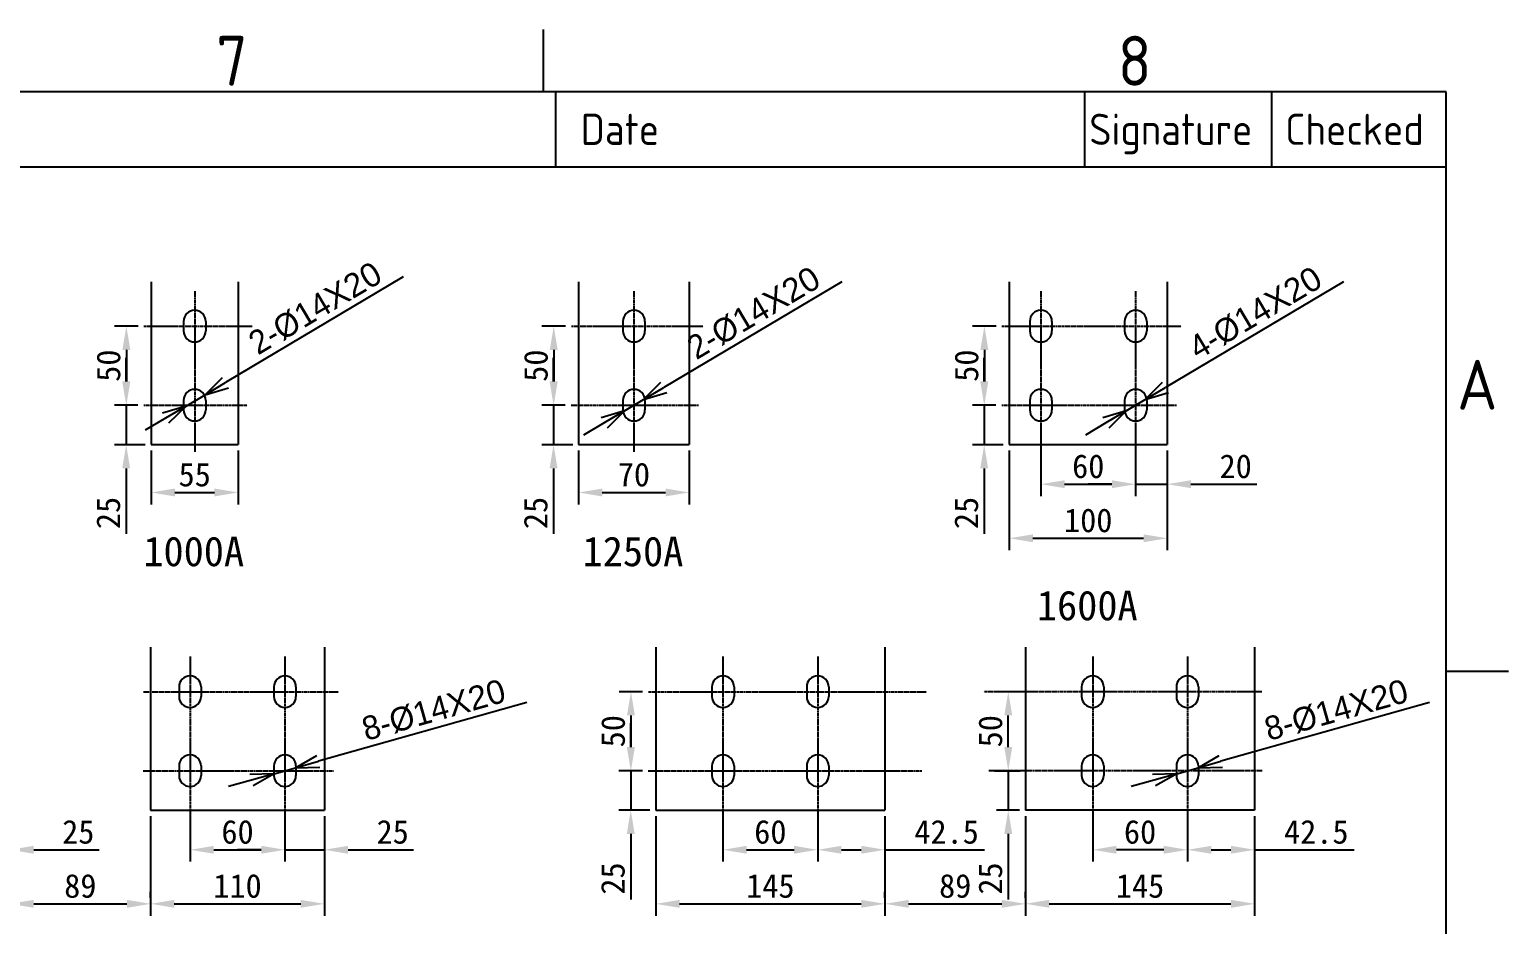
# Model space of a CAD drawing. Header units: millimetres. Extents: x 577122 to 1170950, y -59727 to -57385.
# Drawn here: x 579318 to 580254, y -57990 to -57424 of the extents above; entities that cross this region are included whole.
import ezdxf
from ezdxf.enums import TextEntityAlignment as Align

# ---------------------------------------------------------------- set-up
doc = ezdxf.new("R2010")
doc.units = ezdxf.units.MM
doc.linetypes.add('CENTER', pattern=[2, 1.25, -0.25, 0.25, -0.25])
for name, color, linetype in [('FRAME025', 7, 'Continuous'), ('FRAME050', 6, 'Continuous'), ('FRAME070', 5, 'Continuous')]:
    doc.layers.add(name, color=color, linetype=linetype)
doc.styles.add('ISOCP', font='isocp.shx')
doc.styles.get("Standard").update_dxf_attribs({"font": ''})
doc.styles.add('Style-ENGINEERING', font='ENGINEERING.shx')
doc.styles.add('STYLE1', font='')
doc.styles.get('Standard').set_extended_font_data('NSimSun')
doc.styles.get('STYLE1').set_extended_font_data('仿宋_GB2312')
doc.dimstyles.get("Standard").update_dxf_attribs({"dimtxt": 0.25, "dimasz": 0.25, "dimexe": 0.125, "dimexo": 0.125, "dimgap": 0.125, "dimtad": 1, "dimdec": 4, "dimzin": 2, "dimdsep": 46, "dimtxsty": 'Style-ENGINEERING', "dimblk": 'TerminatorOpen', "dimcen": 0, "dimadec": 4, "dimazin": 3, "dimtfac": 1, "dimtdec": 4, "dimtofl": 0, "dimtmove": 0, "dimatfit": 3, "dimfxl": 0.125, "dimfrac": 2, "dimtolj": 1, "dimtzin": 2, "dimarcsym": 0})
doc.dimstyles.new('STANDARD$0', dxfattribs={"dimtxt": 5, "dimasz": 5, "dimexe": 2.5, "dimexo": 0, "dimgap": 1.25, "dimtad": 1, "dimdec": 4, "dimzin": 0, "dimdsep": 46, "dimtxsty": 'Standard', "dimcen": 0, "dimadec": 0, "dimazin": 0, "dimtfac": 0.514286, "dimtdec": 4, "dimtix": 1, "dimtmove": 0, "dimatfit": 3, "dimfxl": 1, "dimtolj": 1, "dimtzin": 0, "dimarcsym": 0})

# ---------------------------------------------------------------- blocks, each defined once
blk = doc.blocks.new('*D168')
at = {"color": 0, "lineweight": -2}
for p, q in [((579386.84, -57611.76), (579371.96, -57611.76)), ((579379.46, -57626.76), (579379.46, -57646.76)), ((579380.19, -57661.76), (579371.96, -57661.76))]:
    blk.add_line(p, q, dxfattribs=at)
at = {"color": 0}
for points in [[(579376.96, -57626.76), (579381.96, -57626.76), (579379.46, -57611.76)], [(579376.96, -57646.76), (579381.96, -57646.76), (579379.46, -57661.76)]]:
    blk.add_solid(points, dxfattribs=at)
at = {"layer": 'Defpoints', "color": 0}
for p in [(579390.59, -57611.76), (579379.46, -57661.76), (579383.94, -57661.76)]:
    blk.add_point(p, dxfattribs=at)
at = {"color": 0, "insert": (579368.21, -57636.76), "char_height": 15, "attachment_point": 5, "rotation": 90}
blk.add_mtext('\\A1;50', dxfattribs=at)
blk = doc.blocks.new('*D169')
at = {"color": 0, "lineweight": -2}
for p, q in [((579379.34, -57646.76), (579379.34, -57631.76)), ((579386.67, -57661.76), (579371.84, -57661.76)), ((579379.34, -57661.76), (579379.34, -57686.76)), ((579391.45, -57686.76), (579371.84, -57686.76)), ((579379.34, -57701.76), (579379.34, -57743.17))]:
    blk.add_line(p, q, dxfattribs=at)
at = {"color": 0}
for points in [[(579376.84, -57646.76), (579381.84, -57646.76), (579379.34, -57661.76)], [(579376.84, -57701.76), (579381.84, -57701.76), (579379.34, -57686.76)]]:
    blk.add_solid(points, dxfattribs=at)
at = {"layer": 'Defpoints', "color": 0}
for p in [(579390.42, -57661.76), (579379.34, -57686.76), (579395.2, -57686.76)]:
    blk.add_point(p, dxfattribs=at)
at = {"color": 0, "insert": (579368.09, -57729.96), "char_height": 15, "attachment_point": 5, "rotation": 90}
blk.add_mtext('\\A1;25', dxfattribs=at)
blk = doc.blocks.new('*D170')
at = {"color": 0, "lineweight": -2}
for p, q in [((579395.2, -57690.51), (579395.2, -57724.51)), ((579450.2, -57690.51), (579450.2, -57724.51)), ((579410.2, -57717.01), (579435.2, -57717.01))]:
    blk.add_line(p, q, dxfattribs=at)
at = {"color": 0}
for points in [[(579410.2, -57714.51), (579410.2, -57719.51), (579395.2, -57717.01)], [(579435.2, -57714.51), (579435.2, -57719.51), (579450.2, -57717.01)]]:
    blk.add_solid(points, dxfattribs=at)
at = {"layer": 'Defpoints', "color": 0}
for p in [(579395.2, -57686.76), (579450.2, -57686.76), (579450.2, -57717.01)]:
    blk.add_point(p, dxfattribs=at)
at = {"color": 0, "insert": (579422.7, -57705.76), "char_height": 15, "attachment_point": 5}
blk.add_mtext('\\A1;55', dxfattribs=at)
blk = doc.blocks.new('*D172')
at = {"color": 0, "lineweight": -2}
for p, q in [((579665.7, -57690.51), (579665.7, -57724.51)), ((579735.7, -57690.51), (579735.7, -57724.51)), ((579680.7, -57717.01), (579720.7, -57717.01))]:
    blk.add_line(p, q, dxfattribs=at)
at = {"color": 0}
for points in [[(579680.7, -57714.51), (579680.7, -57719.51), (579665.7, -57717.01)], [(579720.7, -57714.51), (579720.7, -57719.51), (579735.7, -57717.01)]]:
    blk.add_solid(points, dxfattribs=at)
at = {"layer": 'Defpoints', "color": 0}
for p in [(579665.7, -57686.76), (579735.7, -57686.76), (579735.7, -57717.01)]:
    blk.add_point(p, dxfattribs=at)
at = {"color": 0, "insert": (579700.7, -57705.76), "char_height": 15, "attachment_point": 5}
blk.add_mtext('\\A1;70', dxfattribs=at)
blk = doc.blocks.new('*D173')
at = {"color": 0, "lineweight": -2}
for p, q in [((579649.84, -57646.76), (579649.84, -57631.76)), ((579657.17, -57661.76), (579642.34, -57661.76)), ((579649.84, -57661.76), (579649.84, -57686.76)), ((579661.95, -57686.76), (579642.34, -57686.76)), ((579649.84, -57701.76), (579649.84, -57743.17))]:
    blk.add_line(p, q, dxfattribs=at)
at = {"color": 0}
for points in [[(579647.34, -57646.76), (579652.34, -57646.76), (579649.84, -57661.76)], [(579647.34, -57701.76), (579652.34, -57701.76), (579649.84, -57686.76)]]:
    blk.add_solid(points, dxfattribs=at)
at = {"layer": 'Defpoints', "color": 0}
for p in [(579660.92, -57661.76), (579649.84, -57686.76), (579665.7, -57686.76)]:
    blk.add_point(p, dxfattribs=at)
at = {"color": 0, "insert": (579638.59, -57729.96), "char_height": 15, "attachment_point": 5, "rotation": 90}
blk.add_mtext('\\A1;25', dxfattribs=at)
blk = doc.blocks.new('*D174')
at = {"color": 0, "lineweight": -2}
for p, q in [((579657.34, -57611.76), (579642.46, -57611.76)), ((579649.96, -57626.76), (579649.96, -57646.76)), ((579650.69, -57661.76), (579642.46, -57661.76))]:
    blk.add_line(p, q, dxfattribs=at)
at = {"color": 0}
for points in [[(579647.46, -57626.76), (579652.46, -57626.76), (579649.96, -57611.76)], [(579647.46, -57646.76), (579652.46, -57646.76), (579649.96, -57661.76)]]:
    blk.add_solid(points, dxfattribs=at)
at = {"layer": 'Defpoints', "color": 0}
for p in [(579661.09, -57611.76), (579649.96, -57661.76), (579654.44, -57661.76)]:
    blk.add_point(p, dxfattribs=at)
at = {"color": 0, "insert": (579638.71, -57636.76), "char_height": 15, "attachment_point": 5, "rotation": 90}
blk.add_mtext('\\A1;50', dxfattribs=at)
blk = doc.blocks.new('*D177')
at = {"color": 0, "lineweight": -2}
for p, q in [((579929.9, -57611.76), (579915.02, -57611.76)), ((579922.52, -57626.76), (579922.52, -57646.76)), ((579923.25, -57661.76), (579915.02, -57661.76))]:
    blk.add_line(p, q, dxfattribs=at)
at = {"color": 0}
for points in [[(579920.02, -57626.76), (579925.02, -57626.76), (579922.52, -57611.76)], [(579920.02, -57646.76), (579925.02, -57646.76), (579922.52, -57661.76)]]:
    blk.add_solid(points, dxfattribs=at)
at = {"layer": 'Defpoints', "color": 0}
for p in [(579933.65, -57611.76), (579922.52, -57661.76), (579927, -57661.76)]:
    blk.add_point(p, dxfattribs=at)
at = {"color": 0, "insert": (579911.27, -57636.76), "char_height": 15, "attachment_point": 5, "rotation": 90}
blk.add_mtext('\\A1;50', dxfattribs=at)
blk = doc.blocks.new('*D178')
at = {"color": 0, "lineweight": -2}
for p, q in [((579922.4, -57646.76), (579922.4, -57631.76)), ((579929.72, -57661.76), (579914.9, -57661.76)), ((579922.4, -57661.76), (579922.4, -57686.76)), ((579934.51, -57686.76), (579914.9, -57686.76)), ((579922.4, -57701.76), (579922.4, -57743.17))]:
    blk.add_line(p, q, dxfattribs=at)
at = {"color": 0}
for points in [[(579919.9, -57646.76), (579924.9, -57646.76), (579922.4, -57661.76)], [(579919.9, -57701.76), (579924.9, -57701.76), (579922.4, -57686.76)]]:
    blk.add_solid(points, dxfattribs=at)
at = {"layer": 'Defpoints', "color": 0}
for p in [(579933.47, -57661.76), (579922.4, -57686.76), (579938.26, -57686.76)]:
    blk.add_point(p, dxfattribs=at)
at = {"color": 0, "insert": (579911.15, -57729.96), "char_height": 15, "attachment_point": 5, "rotation": 90}
blk.add_mtext('\\A1;25', dxfattribs=at)
blk = doc.blocks.new('*D179')
at = {"color": 0, "lineweight": -2}
for p, q in [((579938.26, -57690.51), (579938.26, -57753.48)), ((580038.26, -57690.51), (580038.26, -57753.48)), ((579953.26, -57745.98), (580023.26, -57745.98))]:
    blk.add_line(p, q, dxfattribs=at)
at = {"color": 0}
for points in [[(579953.26, -57743.48), (579953.26, -57748.48), (579938.26, -57745.98)], [(580023.26, -57743.48), (580023.26, -57748.48), (580038.26, -57745.98)]]:
    blk.add_solid(points, dxfattribs=at)
at = {"layer": 'Defpoints', "color": 0}
for p in [(579938.26, -57686.76), (580038.26, -57686.76), (580038.26, -57745.98)]:
    blk.add_point(p, dxfattribs=at)
at = {"color": 0, "insert": (579988.26, -57734.73), "char_height": 15, "attachment_point": 5}
blk.add_mtext('\\A1;100', dxfattribs=at)
blk = doc.blocks.new('TerminatorOpen')
at = {"color": 0, "linetype": 'Continuous', "lineweight": -2}
for q in [(-1, 0.25), (-1, 0), (-1, -0.25)]:
    blk.add_line((0, 0), q, dxfattribs=at)
blk = doc.blocks.new('*D180')
at = {"color": 0, "lineweight": -2}
for p, q in [((580149.74, -57583.67), (580037.17, -57650.52)), ((580012.24, -57665.33), (580024.27, -57658.18)), ((579999.34, -57672.99), (579986.44, -57680.65))]:
    blk.add_line(p, q, dxfattribs=at)
at = {"layer": 'Defpoints', "color": 0}
for p in [(580024.27, -57658.18), (580012.24, -57665.33)]:
    blk.add_point(p, dxfattribs=at)
at = {"color": 0, "lineweight": -2, "xscale": 15, "yscale": 15, "zscale": 15}
for p, rotation in [((580024.27, -57658.18), 210.7045837862139), ((580012.24, -57665.33), 30.70458378621396)]:
    blk.add_blockref('TerminatorOpen', p, dxfattribs=dict(at, rotation=rotation))
at = {"color": 0, "insert": (580094.08, -57603.46), "char_height": 15, "attachment_point": 5, "rotation": 30.70458, "style": 'Style-ENGINEERING'}
blk.add_mtext('\\A1;4-%%c14{\\fArial|b0|i0|c0|p32;X20}', dxfattribs=at)
blk = doc.blocks.new('*D181')
at = {"color": 0, "lineweight": -2}
for p, q in [((579958.26, -57690.51), (579958.26, -57719.27)), ((580018.26, -57690.51), (580018.26, -57719.27)), ((579973.26, -57711.77), (580003.26, -57711.77))]:
    blk.add_line(p, q, dxfattribs=at)
at = {"color": 0}
for points in [[(579973.26, -57709.27), (579973.26, -57714.27), (579958.26, -57711.77)], [(580003.26, -57709.27), (580003.26, -57714.27), (580018.26, -57711.77)]]:
    blk.add_solid(points, dxfattribs=at)
at = {"layer": 'Defpoints', "color": 0}
for p in [(579958.26, -57686.76), (580018.26, -57686.76), (580018.26, -57711.77)]:
    blk.add_point(p, dxfattribs=at)
at = {"color": 0, "insert": (579988.26, -57700.52), "char_height": 15, "attachment_point": 5}
blk.add_mtext('\\A1;60', dxfattribs=at)
blk = doc.blocks.new('*D182')
at = {"color": 0, "lineweight": -2}
for p, q in [((580018.26, -57690.51), (580018.26, -57719.27)), ((580038.26, -57690.51), (580038.26, -57719.27)), ((580003.26, -57711.77), (579988.26, -57711.77)), ((580018.26, -57711.77), (580038.26, -57711.77)), ((580053.26, -57711.77), (580094.92, -57711.77))]:
    blk.add_line(p, q, dxfattribs=at)
at = {"color": 0}
for points in [[(580003.26, -57709.27), (580003.26, -57714.27), (580018.26, -57711.77)], [(580053.26, -57709.27), (580053.26, -57714.27), (580038.26, -57711.77)]]:
    blk.add_solid(points, dxfattribs=at)
at = {"layer": 'Defpoints', "color": 0}
for p in [(580018.26, -57686.76), (580038.26, -57686.76), (580038.26, -57711.77)]:
    blk.add_point(p, dxfattribs=at)
at = {"color": 0, "insert": (580081.59, -57700.52), "char_height": 15, "attachment_point": 5}
blk.add_mtext('\\A1;20', dxfattribs=at)
blk = doc.blocks.new('*D200')
at = {"color": 0, "lineweight": -2}
for p, q in [((579280.81, -57921.8), (579280.81, -57950.57)), ((579305.81, -57921.8), (579305.81, -57950.57)), ((579265.81, -57943.07), (579250.81, -57943.07)), ((579280.81, -57943.07), (579305.81, -57943.07)), ((579320.81, -57943.07), (579362.23, -57943.07))]:
    blk.add_line(p, q, dxfattribs=at)
at = {"color": 0}
for points in [[(579265.81, -57940.57), (579265.81, -57945.57), (579280.81, -57943.07)], [(579320.81, -57940.57), (579320.81, -57945.57), (579305.81, -57943.07)]]:
    blk.add_solid(points, dxfattribs=at)
at = {"layer": 'Defpoints', "color": 0}
for p in [(579280.81, -57918.05), (579305.81, -57918.05), (579305.81, -57943.07)]:
    blk.add_point(p, dxfattribs=at)
at = {"color": 0, "insert": (579349.02, -57931.82), "char_height": 15, "attachment_point": 5}
blk.add_mtext('\\A1;25', dxfattribs=at)
blk = doc.blocks.new('*D201')
at = {"color": 0, "lineweight": -2}
for p, q in [((579479.81, -57921.8), (579479.81, -57950.57)), ((579504.81, -57921.8), (579504.81, -57950.57)), ((579464.81, -57943.07), (579449.81, -57943.07)), ((579479.81, -57943.07), (579504.81, -57943.07)), ((579519.81, -57943.07), (579561.23, -57943.07))]:
    blk.add_line(p, q, dxfattribs=at)
at = {"color": 0}
for points in [[(579464.81, -57940.57), (579464.81, -57945.57), (579479.81, -57943.07)], [(579519.81, -57940.57), (579519.81, -57945.57), (579504.81, -57943.07)]]:
    blk.add_solid(points, dxfattribs=at)
at = {"layer": 'Defpoints', "color": 0}
for p in [(579479.81, -57918.05), (579504.81, -57918.05), (579504.81, -57943.07)]:
    blk.add_point(p, dxfattribs=at)
at = {"color": 0, "insert": (579548.02, -57931.82), "char_height": 15, "attachment_point": 5}
blk.add_mtext('\\A1;25', dxfattribs=at)
blk = doc.blocks.new('*D202')
at = {"color": 0, "lineweight": -2}
for p, q in [((579394.81, -57921.8), (579394.81, -57984.77)), ((579504.81, -57921.8), (579504.81, -57984.77)), ((579409.81, -57977.27), (579489.81, -57977.27))]:
    blk.add_line(p, q, dxfattribs=at)
at = {"color": 0}
for points in [[(579409.81, -57974.77), (579409.81, -57979.77), (579394.81, -57977.27)], [(579489.81, -57974.77), (579489.81, -57979.77), (579504.81, -57977.27)]]:
    blk.add_solid(points, dxfattribs=at)
at = {"layer": 'Defpoints', "color": 0}
for p in [(579394.81, -57918.05), (579504.81, -57918.05), (579504.81, -57977.27)]:
    blk.add_point(p, dxfattribs=at)
at = {"color": 0, "insert": (579449.81, -57966.02), "char_height": 15, "attachment_point": 5}
blk.add_mtext('\\A1;110', dxfattribs=at)
blk = doc.blocks.new('*D203')
at = {"color": 0, "lineweight": -2}
for p, q in [((579419.81, -57921.8), (579419.81, -57950.57)), ((579479.81, -57921.8), (579479.81, -57950.57)), ((579434.81, -57943.07), (579464.81, -57943.07))]:
    blk.add_line(p, q, dxfattribs=at)
at = {"color": 0}
for points in [[(579434.81, -57940.57), (579434.81, -57945.57), (579419.81, -57943.07)], [(579464.81, -57940.57), (579464.81, -57945.57), (579479.81, -57943.07)]]:
    blk.add_solid(points, dxfattribs=at)
at = {"layer": 'Defpoints', "color": 0}
for p in [(579419.81, -57918.05), (579479.81, -57918.05), (579479.81, -57943.07)]:
    blk.add_point(p, dxfattribs=at)
at = {"color": 0, "insert": (579449.81, -57931.82), "char_height": 15, "attachment_point": 5}
blk.add_mtext('\\A1;60', dxfattribs=at)
blk = doc.blocks.new('*D204')
at = {"color": 0, "lineweight": -2}
for p, q in [((579632.92, -57849.98), (579500.99, -57887.1)), ((579473.07, -57894.95), (579486.55, -57891.16)), ((579458.64, -57899.01), (579444.2, -57903.07))]:
    blk.add_line(p, q, dxfattribs=at)
at = {"layer": 'Defpoints', "color": 0}
for p in [(579486.55, -57891.16), (579473.07, -57894.95)]:
    blk.add_point(p, dxfattribs=at)
at = {"color": 0, "lineweight": -2, "xscale": 15, "yscale": 15, "zscale": 15}
for p, rotation in [((579473.07, -57894.95), 15.71196864357148), ((579486.55, -57891.16), 195.7119686435715)]:
    blk.add_blockref('TerminatorOpen', p, dxfattribs=dict(at, rotation=rotation))
at = {"color": 0, "insert": (579574.03, -57854.7), "char_height": 15, "attachment_point": 5, "rotation": 15.71197, "style": 'Style-ENGINEERING'}
blk.add_mtext('\\A1;8-%%c14{\\fArial|b0|i0|c0|p32;X20}', dxfattribs=at)
blk = doc.blocks.new('*D205')
at = {"color": 0, "lineweight": -2}
for p, q in [((580204.16, -57849.98), (580072.23, -57887.1)), ((580044.32, -57894.95), (580057.8, -57891.16)), ((580029.88, -57899.01), (580015.44, -57903.07))]:
    blk.add_line(p, q, dxfattribs=at)
at = {"layer": 'Defpoints', "color": 0}
for p in [(580057.8, -57891.16), (580044.32, -57894.95)]:
    blk.add_point(p, dxfattribs=at)
at = {"color": 0, "lineweight": -2, "xscale": 15, "yscale": 15, "zscale": 15}
for p, rotation in [((580044.32, -57894.95), 15.7119686436718), ((580057.8, -57891.16), 195.7119686436718)]:
    blk.add_blockref('TerminatorOpen', p, dxfattribs=dict(at, rotation=rotation))
at = {"color": 0, "insert": (580145.28, -57854.7), "char_height": 15, "attachment_point": 5, "rotation": 15.71197, "style": 'Style-ENGINEERING'}
blk.add_mtext('\\A1;8-%%c14{\\fArial|b0|i0|c0|p32;X20}', dxfattribs=at)
blk = doc.blocks.new('*D206')
at = {"color": 0, "lineweight": -2}
for p, q in [((579817.06, -57921.8), (579817.06, -57950.57)), ((579859.56, -57921.8), (579859.56, -57950.57)), ((579832.06, -57943.07), (579844.56, -57943.07)), ((579859.56, -57943.07), (579922.64, -57943.07))]:
    blk.add_line(p, q, dxfattribs=at)
at = {"color": 0}
for points in [[(579832.06, -57940.57), (579832.06, -57945.57), (579817.06, -57943.07)], [(579844.56, -57940.57), (579844.56, -57945.57), (579859.56, -57943.07)]]:
    blk.add_solid(points, dxfattribs=at)
at = {"layer": 'Defpoints', "color": 0}
for p in [(579817.06, -57918.05), (579859.56, -57918.05), (579859.56, -57943.07)]:
    blk.add_point(p, dxfattribs=at)
at = {"color": 0, "insert": (579898.6, -57931.82), "char_height": 15, "attachment_point": 5}
blk.add_mtext('\\A1;42.5', dxfattribs=at)
blk = doc.blocks.new('*D207')
at = {"color": 0, "lineweight": -2}
for p, q in [((579706.2, -57843.05), (579691.32, -57843.05)), ((579698.82, -57858.05), (579698.82, -57878.05)), ((579699.55, -57893.05), (579691.32, -57893.05))]:
    blk.add_line(p, q, dxfattribs=at)
at = {"color": 0}
for points in [[(579696.32, -57858.05), (579701.32, -57858.05), (579698.82, -57843.05)], [(579696.32, -57878.05), (579701.32, -57878.05), (579698.82, -57893.05)]]:
    blk.add_solid(points, dxfattribs=at)
at = {"layer": 'Defpoints', "color": 0}
for p in [(579709.95, -57843.05), (579698.82, -57893.05), (579703.3, -57893.05)]:
    blk.add_point(p, dxfattribs=at)
at = {"color": 0, "insert": (579687.57, -57868.05), "char_height": 15, "attachment_point": 5, "rotation": 90}
blk.add_mtext('\\A1;50', dxfattribs=at)
blk = doc.blocks.new('*D208')
at = {"color": 0, "lineweight": -2}
for p, q in [((579698.7, -57878.05), (579698.7, -57863.05)), ((579706.03, -57893.05), (579691.2, -57893.05)), ((579698.7, -57893.05), (579698.7, -57918.05)), ((579710.81, -57918.05), (579691.2, -57918.05)), ((579698.7, -57933.05), (579698.7, -57974.47))]:
    blk.add_line(p, q, dxfattribs=at)
at = {"color": 0}
for points in [[(579696.2, -57878.05), (579701.2, -57878.05), (579698.7, -57893.05)], [(579696.2, -57933.05), (579701.2, -57933.05), (579698.7, -57918.05)]]:
    blk.add_solid(points, dxfattribs=at)
at = {"layer": 'Defpoints', "color": 0}
for p in [(579709.78, -57893.05), (579698.7, -57918.05), (579714.56, -57918.05)]:
    blk.add_point(p, dxfattribs=at)
at = {"color": 0, "insert": (579687.45, -57961.26), "char_height": 15, "attachment_point": 5, "rotation": 90}
blk.add_mtext('\\A1;25', dxfattribs=at)
blk = doc.blocks.new('*D209')
at = {"color": 0, "lineweight": -2}
for p, q in [((579714.56, -57921.8), (579714.56, -57984.77)), ((579859.56, -57921.8), (579859.56, -57984.77)), ((579729.56, -57977.27), (579844.56, -57977.27))]:
    blk.add_line(p, q, dxfattribs=at)
at = {"color": 0}
for points in [[(579729.56, -57974.77), (579729.56, -57979.77), (579714.56, -57977.27)], [(579844.56, -57974.77), (579844.56, -57979.77), (579859.56, -57977.27)]]:
    blk.add_solid(points, dxfattribs=at)
at = {"layer": 'Defpoints', "color": 0}
for p in [(579714.56, -57918.05), (579859.56, -57918.05), (579859.56, -57977.27)]:
    blk.add_point(p, dxfattribs=at)
at = {"color": 0, "insert": (579787.06, -57966.02), "char_height": 15, "attachment_point": 5}
blk.add_mtext('\\A1;145', dxfattribs=at)
blk = doc.blocks.new('*D210')
at = {"color": 0, "lineweight": -2}
for p, q in [((579757.06, -57921.8), (579757.06, -57950.57)), ((579817.06, -57921.8), (579817.06, -57950.57)), ((579772.06, -57943.07), (579802.06, -57943.07))]:
    blk.add_line(p, q, dxfattribs=at)
at = {"color": 0}
for points in [[(579772.06, -57940.57), (579772.06, -57945.57), (579757.06, -57943.07)], [(579802.06, -57940.57), (579802.06, -57945.57), (579817.06, -57943.07)]]:
    blk.add_solid(points, dxfattribs=at)
at = {"layer": 'Defpoints', "color": 0}
for p in [(579757.06, -57918.05), (579817.06, -57918.05), (579817.06, -57943.07)]:
    blk.add_point(p, dxfattribs=at)
at = {"color": 0, "insert": (579787.06, -57931.82), "char_height": 15, "attachment_point": 5}
blk.add_mtext('\\A1;60', dxfattribs=at)
blk = doc.blocks.new('*D211')
at = {"color": 0, "lineweight": -2}
for p, q in [((579991.06, -57921.8), (579991.06, -57950.57)), ((580051.06, -57921.8), (580051.06, -57950.57)), ((580036.06, -57943.07), (580006.06, -57943.07))]:
    blk.add_line(p, q, dxfattribs=at)
at = {"color": 0}
for points in [[(580006.06, -57940.57), (580006.06, -57945.57), (579991.06, -57943.07)], [(580036.06, -57940.57), (580036.06, -57945.57), (580051.06, -57943.07)]]:
    blk.add_solid(points, dxfattribs=at)
at = {"layer": 'Defpoints', "color": 0}
for p in [(579991.06, -57918.05), (580051.06, -57918.05), (579991.06, -57943.07)]:
    blk.add_point(p, dxfattribs=at)
at = {"color": 0, "insert": (580021.06, -57931.82), "char_height": 15, "attachment_point": 5}
blk.add_mtext('\\A1;60', dxfattribs=at)
blk = doc.blocks.new('*D212')
at = {"color": 0, "lineweight": -2}
for p, q in [((579948.56, -57921.8), (579948.56, -57984.76)), ((580093.56, -57921.8), (580093.56, -57984.76)), ((579963.56, -57977.26), (580078.56, -57977.26))]:
    blk.add_line(p, q, dxfattribs=at)
at = {"color": 0}
for points in [[(579963.56, -57974.76), (579963.56, -57979.76), (579948.56, -57977.26)], [(580078.56, -57974.76), (580078.56, -57979.76), (580093.56, -57977.26)]]:
    blk.add_solid(points, dxfattribs=at)
at = {"layer": 'Defpoints', "color": 0}
for p in [(579948.56, -57918.05), (580093.56, -57918.05), (580093.56, -57977.26)]:
    blk.add_point(p, dxfattribs=at)
at = {"color": 0, "insert": (580021.06, -57966.01), "char_height": 15, "attachment_point": 5}
blk.add_mtext('\\A1;145', dxfattribs=at)
blk = doc.blocks.new('*D213')
at = {"color": 0, "lineweight": -2}
for p, q in [((580051.06, -57921.8), (580051.06, -57950.57)), ((580093.56, -57922.43), (580093.56, -57950.57)), ((580066.06, -57943.07), (580078.56, -57943.07)), ((580093.56, -57943.07), (580156.64, -57943.07))]:
    blk.add_line(p, q, dxfattribs=at)
at = {"color": 0}
for points in [[(580066.06, -57940.57), (580066.06, -57945.57), (580051.06, -57943.07)], [(580078.56, -57940.57), (580078.56, -57945.57), (580093.56, -57943.07)]]:
    blk.add_solid(points, dxfattribs=at)
at = {"layer": 'Defpoints', "color": 0}
for p in [(580051.06, -57918.05), (580093.56, -57918.68), (580093.56, -57943.07)]:
    blk.add_point(p, dxfattribs=at)
at = {"color": 0, "insert": (580132.6, -57931.82), "char_height": 15, "attachment_point": 5}
blk.add_mtext('\\A1;42.5', dxfattribs=at)
blk = doc.blocks.new('*D214')
at = {"color": 0, "lineweight": -2}
for p, q in [((579937.63, -57878.05), (579937.63, -57863.05)), ((579928.99, -57893.05), (579945.13, -57893.05)), ((579937.63, -57893.05), (579937.63, -57918.05)), ((579944.81, -57918.05), (579930.13, -57918.05)), ((579937.63, -57933.05), (579937.63, -57974.47))]:
    blk.add_line(p, q, dxfattribs=at)
at = {"color": 0}
for points in [[(579935.13, -57878.05), (579940.13, -57878.05), (579937.63, -57893.05)], [(579935.13, -57933.05), (579940.13, -57933.05), (579937.63, -57918.05)]]:
    blk.add_solid(points, dxfattribs=at)
at = {"layer": 'Defpoints', "color": 0}
for p in [(579925.24, -57893.05), (579937.63, -57918.05), (579948.56, -57918.05)]:
    blk.add_point(p, dxfattribs=at)
at = {"color": 0, "insert": (579926.38, -57961.26), "char_height": 15, "attachment_point": 5, "rotation": 90}
blk.add_mtext('\\A1;25', dxfattribs=at)
blk = doc.blocks.new('*D215')
at = {"color": 0, "lineweight": -2}
for p, q in [((579933.88, -57843.05), (579930.13, -57843.05)), ((579937.63, -57878.05), (579937.63, -57858.05)), ((579933.88, -57893.05), (579930.13, -57893.05))]:
    blk.add_line(p, q, dxfattribs=at)
at = {"color": 0}
for points in [[(579935.13, -57858.05), (579940.13, -57858.05), (579937.63, -57843.05)], [(579935.13, -57878.05), (579940.13, -57878.05), (579937.63, -57893.05)]]:
    blk.add_solid(points, dxfattribs=at)
at = {"layer": 'Defpoints', "color": 0}
for p in [(579937.63, -57843.05), (579937.63, -57843.05), (579937.63, -57893.05)]:
    blk.add_point(p, dxfattribs=at)
at = {"color": 0, "insert": (579926.38, -57868.05), "char_height": 15, "attachment_point": 5, "rotation": 90}
blk.add_mtext('\\A1;50', dxfattribs=at)
blk = doc.blocks.new('*D242')
at = {"color": 0, "lineweight": -2}
for p, q in [((579305.81, -57973.52), (579305.81, -57969.77)), ((579394.81, -57973.52), (579394.81, -57969.77)), ((579320.81, -57977.27), (579379.81, -57977.27))]:
    blk.add_line(p, q, dxfattribs=at)
at = {"color": 0}
for points in [[(579320.81, -57974.77), (579320.81, -57979.77), (579305.81, -57977.27)], [(579379.81, -57974.77), (579379.81, -57979.77), (579394.81, -57977.27)]]:
    blk.add_solid(points, dxfattribs=at)
at = {"layer": 'Defpoints', "color": 0}
for p in [(579305.81, -57977.27), (579394.81, -57977.27), (579394.81, -57977.27)]:
    blk.add_point(p, dxfattribs=at)
at = {"color": 0, "insert": (579350.31, -57966.02), "char_height": 15, "attachment_point": 5}
blk.add_mtext('\\A1;89', dxfattribs=at)
blk = doc.blocks.new('*D243')
at = {"color": 0, "lineweight": -2}
for p, q in [((579859.56, -57973.52), (579859.56, -57969.77)), ((579948.56, -57973.52), (579948.56, -57969.77)), ((579874.56, -57977.27), (579933.56, -57977.27))]:
    blk.add_line(p, q, dxfattribs=at)
at = {"color": 0}
for points in [[(579874.56, -57974.77), (579874.56, -57979.77), (579859.56, -57977.27)], [(579933.56, -57974.77), (579933.56, -57979.77), (579948.56, -57977.27)]]:
    blk.add_solid(points, dxfattribs=at)
at = {"layer": 'Defpoints', "color": 0}
for p in [(579859.56, -57977.27), (579948.56, -57977.27), (579948.56, -57977.27)]:
    blk.add_point(p, dxfattribs=at)
at = {"color": 0, "insert": (579904.06, -57966.02), "char_height": 15, "attachment_point": 5}
blk.add_mtext('\\A1;89', dxfattribs=at)
blk = doc.blocks.new('*D252')
at = {"color": 0, "lineweight": -2}
for p, q in [((579554.7, -57580.67), (579442.13, -57647.52)), ((579417.2, -57662.33), (579429.23, -57655.18)), ((579404.3, -57669.99), (579391.4, -57677.65))]:
    blk.add_line(p, q, dxfattribs=at)
at = {"layer": 'Defpoints', "color": 0}
for p in [(579429.23, -57655.18), (579417.2, -57662.33)]:
    blk.add_point(p, dxfattribs=at)
at = {"color": 0, "lineweight": -2, "xscale": 15, "yscale": 15, "zscale": 15}
for p, rotation in [((579429.23, -57655.18), 210.7045837865596), ((579417.2, -57662.33), 30.70458378655961)]:
    blk.add_blockref('TerminatorOpen', p, dxfattribs=dict(at, rotation=rotation))
at = {"color": 0, "insert": (579499.04, -57600.46), "char_height": 15, "attachment_point": 5, "rotation": 30.70458, "style": 'Style-ENGINEERING'}
blk.add_mtext('\\A1;2-%%c14{\\fArial|b0|i0|c0|p32;X20}', dxfattribs=at)
blk = doc.blocks.new('*D253')
at = {"color": 0, "lineweight": -2}
for p, q in [((579832.19, -57583.67), (579719.61, -57650.52)), ((579694.68, -57665.33), (579706.72, -57658.18)), ((579681.78, -57672.99), (579668.89, -57680.65))]:
    blk.add_line(p, q, dxfattribs=at)
at = {"layer": 'Defpoints', "color": 0}
for p in [(579706.72, -57658.18), (579694.68, -57665.33)]:
    blk.add_point(p, dxfattribs=at)
at = {"color": 0, "lineweight": -2, "xscale": 15, "yscale": 15, "zscale": 15}
for p, rotation in [((579706.72, -57658.18), 210.7045837863548), ((579694.68, -57665.33), 30.70458378635481)]:
    blk.add_blockref('TerminatorOpen', p, dxfattribs=dict(at, rotation=rotation))
at = {"color": 0, "insert": (579776.52, -57603.46), "char_height": 15, "attachment_point": 5, "rotation": 30.70458, "style": 'Style-ENGINEERING'}
blk.add_mtext('\\A1;2-%%c14{\\fArial|b0|i0|c0|p32;X20}', dxfattribs=at)

msp = doc.modelspace()

# ---------------------------------------------------------------- linework, layer by layer
for p, q in [((579395.19838, -57583.65152), (579395.19838, -57686.75568)), ((579450.19838, -57583.65152), (579450.19838, -57686.75568)), ((579665.69864, -57583.65152), (579665.69864, -57686.75568)), ((579735.69864, -57583.65152), (579735.69864, -57686.75568)), ((579938.25589, -57583.65152), (579938.25589, -57686.75568)), ((580038.25589, -57583.65152), (580038.25589, -57686.75568)), ((579415.69838, -57608.75568), (579415.69838, -57614.75568)), ((579429.69838, -57608.75568), (579429.69838, -57614.75568)), ((579693.69864, -57608.75568), (579693.69864, -57614.75568)), ((579707.69864, -57608.75568), (579707.69864, -57614.75568)), ((579951.25589, -57608.75568), (579951.25589, -57614.75568)), ((579965.25589, -57608.75568), (579965.25589, -57614.75568)), ((580011.25589, -57608.75568), (580011.25589, -57614.75568)), ((580025.25589, -57608.75568), (580025.25589, -57614.75568)), ((579415.69838, -57658.75568), (579415.69838, -57664.75568)), ((579429.69838, -57658.75568), (579429.69838, -57664.75568)), ((579693.69864, -57658.75568), (579693.69864, -57664.75568)), ((579707.69864, -57658.75568), (579707.69864, -57664.75568)), ((579951.25589, -57658.75568), (579951.25589, -57664.75568)), ((579965.25589, -57658.75568), (579965.25589, -57664.75568)), ((580011.25589, -57658.75568), (580011.25589, -57664.75568)), ((580025.25589, -57658.75568), (580025.25589, -57664.75568)), ((579395.19838, -57686.75568), (579450.19838, -57686.75568)), ((579665.69864, -57686.75568), (579735.69864, -57686.75568)), ((579938.25589, -57686.75568), (580038.25589, -57686.75568)), ((579394.8132, -57814.94914), (579394.8132, -57918.0533)), ((579504.8132, -57814.94914), (579504.8132, -57918.0533)), ((579714.55674, -57814.94914), (579714.55674, -57918.0533)), ((579859.55674, -57814.94914), (579859.55674, -57918.0533)), ((579948.55674, -57814.94914), (579948.55674, -57918.0533)), ((580093.55674, -57814.94914), (580093.55674, -57918.0533)), ((579412.8132, -57840.0533), (579412.8132, -57846.0533)), ((579426.8132, -57840.0533), (579426.8132, -57846.0533)), ((579472.8132, -57840.0533), (579472.8132, -57846.0533)), ((579486.8132, -57840.0533), (579486.8132, -57846.0533)), ((579750.05674, -57840.0533), (579750.05674, -57846.0533)), ((579764.05674, -57840.0533), (579764.05674, -57846.0533)), ((579810.05674, -57840.0533), (579810.05674, -57846.0533)), ((579824.05674, -57840.0533), (579824.05674, -57846.0533)), ((579984.05674, -57840.0533), (579984.05674, -57846.0533)), ((579998.05674, -57840.0533), (579998.05674, -57846.0533)), ((580044.05674, -57840.0533), (580044.05674, -57846.0533)), ((580058.05674, -57840.0533), (580058.05674, -57846.0533)), ((579412.8132, -57890.0533), (579412.8132, -57896.0533)), ((579426.8132, -57890.0533), (579426.8132, -57896.0533)), ((579472.8132, -57890.0533), (579472.8132, -57896.0533)), ((579486.8132, -57890.0533), (579486.8132, -57896.0533)), ((579750.05674, -57890.0533), (579750.05674, -57896.0533)), ((579764.05674, -57890.0533), (579764.05674, -57896.0533)), ((579810.05674, -57890.0533), (579810.05674, -57896.0533)), ((579824.05674, -57890.0533), (579824.05674, -57896.0533)), ((579984.05674, -57890.0533), (579984.05674, -57896.0533)), ((579998.05674, -57890.0533), (579998.05674, -57896.0533)), ((580044.05674, -57890.0533), (580044.05674, -57896.0533)), ((580058.05674, -57890.0533), (580058.05674, -57896.0533)), ((579394.8132, -57918.0533), (579504.8132, -57918.0533)), ((579714.55674, -57918.0533), (579859.55674, -57918.0533)), ((580093.55674, -57918.0533), (579948.55674, -57918.0533))]:
    msp.add_line(p, q)
at = {"color": 1, "linetype": 'CENTER'}
for p, q in [((579422.69838, -57589.55003), (579422.69838, -57691.4475)), ((579700.69864, -57589.55003), (579700.69864, -57691.4475)), ((579958.25589, -57589.55003), (579958.25589, -57691.4475)), ((580018.25589, -57589.55003), (580018.25589, -57691.4475)), ((579390.59332, -57611.75568), (579459.11725, -57611.75568)), ((579661.09358, -57611.75568), (579744.61752, -57611.75568)), ((579933.65083, -57611.75568), (580047.17477, -57611.75568)), ((579390.41682, -57661.75568), (579456.01339, -57661.75568)), ((579660.91708, -57661.75568), (579741.51365, -57661.75568)), ((579933.47433, -57661.75568), (580044.0709, -57661.75568)), ((579419.8132, -57820.84765), (579419.8132, -57922.74513)), ((579479.8132, -57820.84765), (579479.8132, -57922.74513)), ((579757.05674, -57820.84765), (579757.05674, -57922.74513)), ((579817.05674, -57820.84765), (579817.05674, -57922.74513)), ((579991.05674, -57820.84765), (579991.05674, -57922.74513)), ((580051.05674, -57820.84765), (580051.05674, -57922.74513)), ((579390.20814, -57843.0533), (579513.73208, -57843.0533)), ((579709.95168, -57843.0533), (579885.97561, -57843.0533)), ((580098.1618, -57843.0533), (579922.13787, -57843.0533)), ((579390.03164, -57893.0533), (579510.62821, -57893.0533)), ((579709.77518, -57893.0533), (579882.87175, -57893.0533)), ((580098.3383, -57893.0533), (579925.24173, -57893.0533))]:
    msp.add_line(p, q, dxfattribs=at)
for centre, start, end in [((579422.69838, -57608.75568), 0, 180), ((579700.69864, -57608.75568), 0, 180), ((579958.25589, -57608.75568), 0, 180), ((580018.25589, -57608.75568), 0, 180), ((579422.69838, -57614.75568), 180, 0), ((579700.69864, -57614.75568), 180, 0), ((579958.25589, -57614.75568), 180, 0), ((580018.25589, -57614.75568), 180, 0), ((579422.69838, -57658.75568), 0, 180), ((579700.69864, -57658.75568), 0, 180), ((579958.25589, -57658.75568), 0, 180), ((580018.25589, -57658.75568), 0, 180), ((579422.69838, -57664.75568), 180, 0), ((579700.69864, -57664.75568), 180, 0), ((579958.25589, -57664.75568), 180, 0), ((580018.25589, -57664.75568), 180, 0), ((579419.8132, -57840.0533), 0, 180), ((579479.8132, -57840.0533), 0, 180), ((579757.05674, -57840.0533), 0, 180), ((579817.05674, -57840.0533), 0, 180), ((579991.05674, -57840.0533), 0, 180), ((580051.05674, -57840.0533), 0, 180), ((579419.8132, -57846.0533), 180, 0), ((579479.8132, -57846.0533), 180, 0), ((579757.05674, -57846.0533), 180, 0), ((579817.05674, -57846.0533), 180, 0), ((579991.05674, -57846.0533), 180, 0), ((580051.05674, -57846.0533), 180, 0), ((579419.8132, -57890.0533), 0, 180), ((579479.8132, -57890.0533), 0, 180), ((579757.05674, -57890.0533), 0, 180), ((579817.05674, -57890.0533), 0, 180), ((579991.05674, -57890.0533), 0, 180), ((580051.05674, -57890.0533), 0, 180), ((579419.8132, -57896.0533), 180, 0), ((579479.8132, -57896.0533), 180, 0), ((579757.05674, -57896.0533), 180, 0), ((579817.05674, -57896.0533), 180, 0), ((579991.05674, -57896.0533), 180, 0), ((580051.05674, -57896.0533), 180, 0)]:
    msp.add_arc(centre, 7, start, end)
at = {"layer": 'FRAME050'}
for p, q in [((579643.40846, -57463.56646), (579643.40846, -57424.14214)), ((580254.20181, -57830.21264), (580214.77749, -57830.21264))]:
    msp.add_line(p, q, dxfattribs=at)
at = {"layer": 'FRAME070'}
for p, q in [((580214.77749, -57463.56646), (577200.37273, -57463.56646)), ((579651.29332, -57510.87565), (579651.29332, -57463.56646)), ((579986.11643, -57510.87565), (579986.11643, -57463.56646)), ((580104.38939, -57510.87565), (580104.38939, -57463.56646)), ((580214.77749, -59647.67379), (580214.77749, -57463.56646)), ((578697.22478, -57510.87565), (580214.77749, -57510.87565))]:
    msp.add_line(p, q, dxfattribs=at)

# ---------------------------------------------------------------- texts
at = {"style": 'STYLE1'}
for tag, p in [('1000A', (579390.20267, -57763.64207)), ('1250A', (579668.20293, -57763.64207)), ('1600A', (579955.76018, -57797.84854))]:
    msp.add_attdef(tag, p, '', height=18.75, dxfattribs=at)
at = {"layer": 'FRAME025', "style": 'ISOCP'}
for s, p in [('Date', (579667.06305, -57487.22105)), ('Signature', (579988.96285, -57487.22105)), ('Checked', (580112.92865, -57487.22105))]:
    msp.add_text(s, height=19.71216, dxfattribs=at).set_placement(p, align=Align.MIDDLE_LEFT)
at = {"layer": 'FRAME050', "style": 'ISOCP'}
for s, p in [('7', (579446.28686, -57443.8543)), ('8', (580017.65589, -57443.8543)), ('A', (580234.48965, -57648.86077))]:
    msp.add_text(s, height=31.53946, dxfattribs=at).set_placement(p, align=Align.MIDDLE)

# ---------------------------------------------------------------- dimensions: what is measured, and where the dimension line sits
for p1, p2, text, picture, middle in [((579417.19642, -57662.32996), (579429.23378, -57655.18139), '2-%%c14{\\fArial|b0|i0|c0|p32;X20}', '*D252', (579499.03969, -57600.45741)), ((579694.67996, -57665.32996), (579706.71732, -57658.18139), '2-%%c14{\\fArial|b0|i0|c0|p32;X20}', '*D253', (579776.52324, -57603.45741)), ((580012.23721, -57665.32996), (580024.27457, -57658.18139), '4-%%c14{\\fArial|b0|i0|c0|p32;X20}', '*D180', (580094.08049, -57603.45741))]:
    dim = msp.add_diameter_dim_2p(p1=p1, p2=p2, text=text, dimstyle='Standard', override={"dimscale": 6, "dimtxt": 2.5, "dimasz": 2.5, "dimexe": 1.25, "dimexo": 0.625, "dimgap": 0.625, "dimtad": 1, "dimtih": 0, "dimtoh": 0, "dimzin": 8, "dimlunit": 6, "dimcen": 2.5, "dimtofl": 1})
    dim.commit()
    dim.dimension.update_dxf_attribs({"geometry": picture, "text_midpoint": middle})
for base, p1, p2, angle, picture, middle in [((579379.46213, -57661.75568), (579390.59332, -57611.75568), (579383.93978, -57661.75568), 90, '*D168', (579368.21213, -57636.75568)), ((579649.96239, -57661.75568), (579661.09358, -57611.75568), (579654.44005, -57661.75568), 90, '*D174', (579638.71239, -57636.75568)), ((579922.51964, -57661.75568), (579933.65083, -57611.75568), (579926.9973, -57661.75568), 90, '*D177', (579911.26964, -57636.75568)), ((579379.33775, -57686.75568), (579390.41682, -57661.75568), (579395.19838, -57686.75568), 90, '*D169', (579368.08775, -57729.96401)), ((579649.83801, -57686.75568), (579660.91708, -57661.75568), (579665.69864, -57686.75568), 90, '*D173', (579638.58801, -57729.96401)), ((579922.39526, -57686.75568), (579933.47433, -57661.75568), (579938.25589, -57686.75568), 90, '*D178', (579911.14526, -57729.96401)), ((579698.82049, -57893.0533), (579709.95168, -57843.0533), (579703.29814, -57893.0533), 90, '*D207', (579687.57049, -57868.0533)), ((579937.63187, -57843.0533), (579937.63187, -57893.0533), (579937.63187, -57843.0533), 90, '*D215', (579926.38187, -57868.0533)), ((579698.69611, -57918.0533), (579709.77518, -57893.0533), (579714.55674, -57918.0533), 90, '*D208', (579687.44611, -57961.26163)), ((579937.63187, -57918.0533), (579925.24173, -57893.0533), (579948.55674, -57918.0533), 90, '*D214', (579926.38187, -57961.26163)), ((579991.05674, -57943.06757), (580051.05674, -57918.0533), (579991.05674, -57918.0533), 180, '*D211', (580021.05674, -57931.81757))]:
    dim = msp.add_linear_dim(base=base, p1=p1, p2=p2, angle=angle, dimstyle='STANDARD$0', override={"dimscale": 6, "dimtxt": 2.5, "dimasz": 2.5, "dimexe": 1.25, "dimexo": 0.625, "dimgap": 0.625, "dimzin": 8, "dimlunit": 6, "dimcen": 2.5, "dimtfac": 1, "dimtix": 0})
    dim.commit()
    dim.dimension.update_dxf_attribs({"geometry": picture, "text_midpoint": middle})
for base, p1, p2, picture, middle in [((579450.19838, -57717.01186), (579395.19838, -57686.75568), (579450.19838, -57686.75568), '*D170', (579422.69838, -57705.76186)), ((579735.69864, -57717.01186), (579665.69864, -57686.75568), (579735.69864, -57686.75568), '*D172', (579700.69864, -57705.76186)), ((580038.25589, -57745.97642), (579938.25589, -57686.75568), (580038.25589, -57686.75568), '*D179', (579988.25589, -57734.72642)), ((580018.25589, -57711.76995), (579958.25589, -57686.75568), (580018.25589, -57686.75568), '*D181', (579988.25589, -57700.51995)), ((580038.25589, -57711.76995), (580018.25589, -57686.75568), (580038.25589, -57686.75568), '*D182', (580081.58923, -57700.51995)), ((579305.8132, -57943.06757), (579280.8132, -57918.0533), (579305.8132, -57918.0533), '*D200', (579349.02154, -57931.81757)), ((579504.8132, -57977.27405), (579394.8132, -57918.0533), (579504.8132, -57918.0533), '*D202', (579449.8132, -57966.02405)), ((579479.8132, -57943.06757), (579419.8132, -57918.0533), (579479.8132, -57918.0533), '*D203', (579449.8132, -57931.81757)), ((579504.8132, -57943.06757), (579479.8132, -57918.0533), (579504.8132, -57918.0533), '*D201', (579548.02154, -57931.81757)), ((579859.55674, -57977.27405), (579714.55674, -57918.0533), (579859.55674, -57918.0533), '*D209', (579787.05674, -57966.02405)), ((579817.05674, -57943.06757), (579757.05674, -57918.0533), (579817.05674, -57918.0533), '*D210', (579787.05674, -57931.81757)), ((579859.55674, -57943.06757), (579817.05674, -57918.0533), (579859.55674, -57918.0533), '*D206', (579898.59841, -57931.81757)), ((580093.55674, -57977.25992), (579948.55674, -57918.0533), (580093.55674, -57918.0533), '*D212', (580021.05674, -57966.00992)), ((580093.55674, -57943.06757), (580051.05674, -57918.0533), (580093.55674, -57918.6783), '*D213', (580132.59841, -57931.81757)), ((579394.8132, -57977.27405), (579305.8132, -57977.27405), (579394.8132, -57977.27405), '*D242', (579350.3132, -57966.02405)), ((579948.55674, -57977.27405), (579859.55674, -57977.27405), (579948.55674, -57977.27405), '*D243', (579904.05674, -57966.02405))]:
    dim = msp.add_linear_dim(base=base, p1=p1, p2=p2, dimstyle='STANDARD$0', override={"dimscale": 6, "dimtxt": 2.5, "dimasz": 2.5, "dimexe": 1.25, "dimexo": 0.625, "dimgap": 0.625, "dimzin": 8, "dimlunit": 6, "dimcen": 2.5, "dimtfac": 1, "dimtix": 0})
    dim.commit()
    dim.dimension.update_dxf_attribs({"geometry": picture, "text_midpoint": middle})
for p1, p2, picture, middle in [((579473.07476, -57894.94891), (579486.55165, -57891.15769), '*D204', (579577.12431, -57865.67845)), ((580044.31829, -57894.94891), (580057.79519, -57891.15769), '*D205', (580148.36785, -57865.67845))]:
    dim = msp.add_diameter_dim_2p(p1=p1, p2=p2, text='8-%%c14{\\fArial|b0|i0|c0|p32;X20}', dimstyle='Standard', override={"dimscale": 6, "dimtxt": 2.5, "dimasz": 2.5, "dimexe": 1.25, "dimexo": 0.625, "dimgap": 0.625, "dimtad": 1, "dimtih": 0, "dimtoh": 0, "dimzin": 8, "dimlunit": 6, "dimcen": 2.5, "dimtofl": 1})
    dim.commit()
    dim.dimension.update_dxf_attribs({"geometry": picture, "text_midpoint": middle, "dimtype": 163})

doc.saveas('drawing.dxf')
